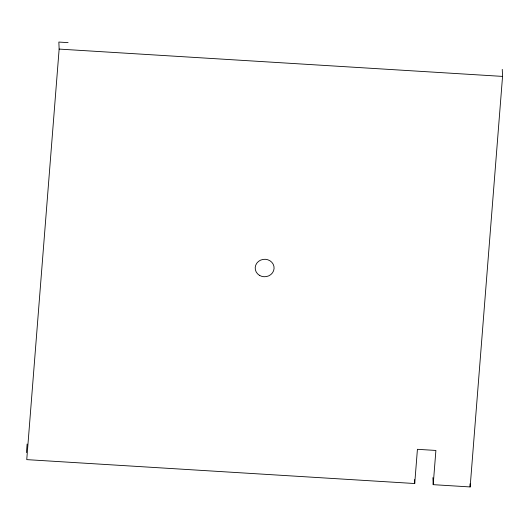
<?xml version="1.0" encoding="UTF-8"?>
<svg xmlns="http://www.w3.org/2000/svg" width="529" height="529" viewBox="0 0 529 529"><rect width="100%" height="100%" fill="white"/><g stroke="black" fill="none" stroke-linecap="round" stroke-linejoin="round"><path stroke-width="0.79" d="M26.45 452.599L27.124 444.049M68.089 42.631L58.851 42.062L59.142 49.085L26.748 459.628L414.723 483.526L417.421 449.313L435.896 450.45L433.198 484.663L470.149 486.938L502.55 76.401L502.252 69.372M59.142 49.085L502.55 76.401M470.016 483.817L470.149 486.938M432.907 477.641L433.198 484.663M414.557 479.624L414.723 483.526M259.342 275.278A9.449 8.742 -2.4 0 0 274.068 268.593A9.449 8.742 -2.4 0 0 260.533 260.169A9.449 8.742 -2.4 0 0 259.342 275.278"/></g></svg>
